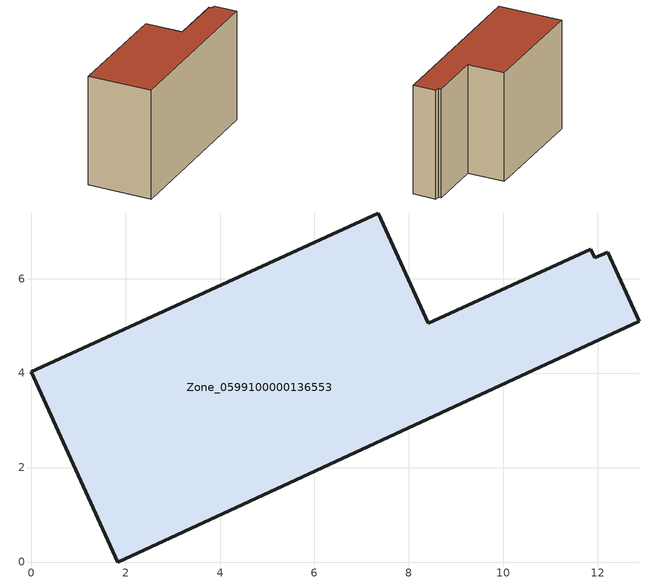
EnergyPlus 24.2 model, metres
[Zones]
Zone_0599100000136553
 floor ground (C_G): 12.21,6.56 12.88,5.1 1.84,0 0,4.03 7.35,7.39 8.41,5.05 11.85,6.62 11.93,6.45 z0
 wall outside (C_F): 1.84,0 12.88,5.1 12.21,6.56 11.93,6.45 11.85,6.62 8.41,5.05 7.35,7.39 0,4.03 1.84,0 z0:7.67
 roof outside (C_R): 12.88,5.1 12.21,6.56 11.93,6.45 11.85,6.62 8.41,5.05 7.35,7.39 0,4.03 1.84,0 z7.67
[BUILDING]
Pand.0599100000136553: North Axis=0; Terrain=City; Loads Convergence Tolerance Value=0.04; Temperature Convergence Tolerance Value=0.4; Solar Distribution=FullExterior; Maximum Number of Warmup Days=25; Minimum Number of Warmup Days=1
[Site:Location]
Rotterdam.The.Hague.AP_ZH_NLD Design_Conditions: Latitude=51.96; Longitude=4.45; Time Zone=1; Elevation=-4.5
[SITE:GROUNDTEMPERATURE:BUILDINGSURFACE]
18, 18, 18, 18, 18, 18, 18, 18, 18, 18, 18, 18
[MATERIAL] Thermal Absorptance=0.9; Solar Absorptance=0.7; Visible Absorptance=0.7
Name | Roughness | Thickness | Conductivity | Density | Specific Heat
G.TI.1946 | MediumSmooth | 0.15 | 1 | 540 | 1210
F.TI.1946 | Rough | 0.3 | 0.857143 | 1920 | 840
R.TI.1946 | MediumRough | 0.2 | 0.1 | 1500 | 1000
[CONSTRUCTION]
C_G: G.TI.1946
C_F: F.TI.1946
C_R: R.TI.1946
[ZONE]
Zone_0599100000136553: Type=1; Multiplier=1; Ceiling Height=Autocalculate; Volume=Autocalculate; Floor Area=autocalculate; Part of Total Floor Area=Yes
[ZONEINFILTRATION:DESIGNFLOWRATE]
Infil_Zone_0599100000136553: Zone or ZoneList or Space or SpaceList=Zone_0599100000136553; Schedule=AlwaysOn; Design Flow Rate Calculation Method=Flow/Area; Flow Rate per Floor Area=0.003; Constant Term Coefficient=1; Temperature Term Coefficient=0; Velocity Term Coefficient=0; Velocity Squared Term Coefficient=0
[HVACTEMPLATE:ZONE:IDEALLOADSAIRSYSTEM]
Zone_0599100000136553: Maximum Heating Supply Air Temperature=50; Minimum Cooling Supply Air Temperature=13; Maximum Heating Supply Air Humidity Ratio=0.0156; Minimum Cooling Supply Air Humidity Ratio=0.0077; Heating Limit=NoLimit; Cooling Limit=NoLimit; Dehumidification Control Type=ConstantSensibleHeatRatio; Cooling Sensible Heat Ratio=0.7; Dehumidification Setpoint=60; Humidification Control Type=None; Humidification Setpoint=30; Outdoor Air Method=None; Outdoor Air Flow Rate per Person=0.00944; Outdoor Air Flow Rate per Zone Floor Area=0; Outdoor Air Flow Rate per Zone=0; Demand Controlled Ventilation Type=None; Outdoor Air Economizer Type=NoEconomizer; Heat Recovery Type=None; Sensible Heat Recovery Effectiveness=0.7; Latent Heat Recovery Effectiveness=0.65
[ZONECONTROL:THERMOSTAT]
ThermostatControl_Zone_0599100000136553: Zone or ZoneList=Zone_0599100000136553; Control Type Schedule=DualSetpointControlType; Control 1=Thermostat_Zone_0599100000136553; Temperature Difference Between Cutout And Setpoint=0
[THERMOSTATSETPOINT:DUALSETPOINT]
Thermostat_Zone_0599100000136553: Heating Setpoint Temperature Schedule=HeatingSetpoint_Zone_0599100000136553; Cooling Setpoint Temperature Schedule=CoolingSetpoint_Zone_0599100000136553
[SCHEDULE:COMPACT]
HeatingSetpoint_Zone_0599100000136553: Through: 12/31, For: AllDays, Until: 24:00, 21
CoolingSetpoint_Zone_0599100000136553: Through: 12/31, For: AllDays, Until: 24:00, 24
DualSetpointControlType: Through: 12/31, For: AllDays, Until: 24:00, 4
AlwaysOn: Through: 12/31, For: AllDays, Until: 24:00, 1
